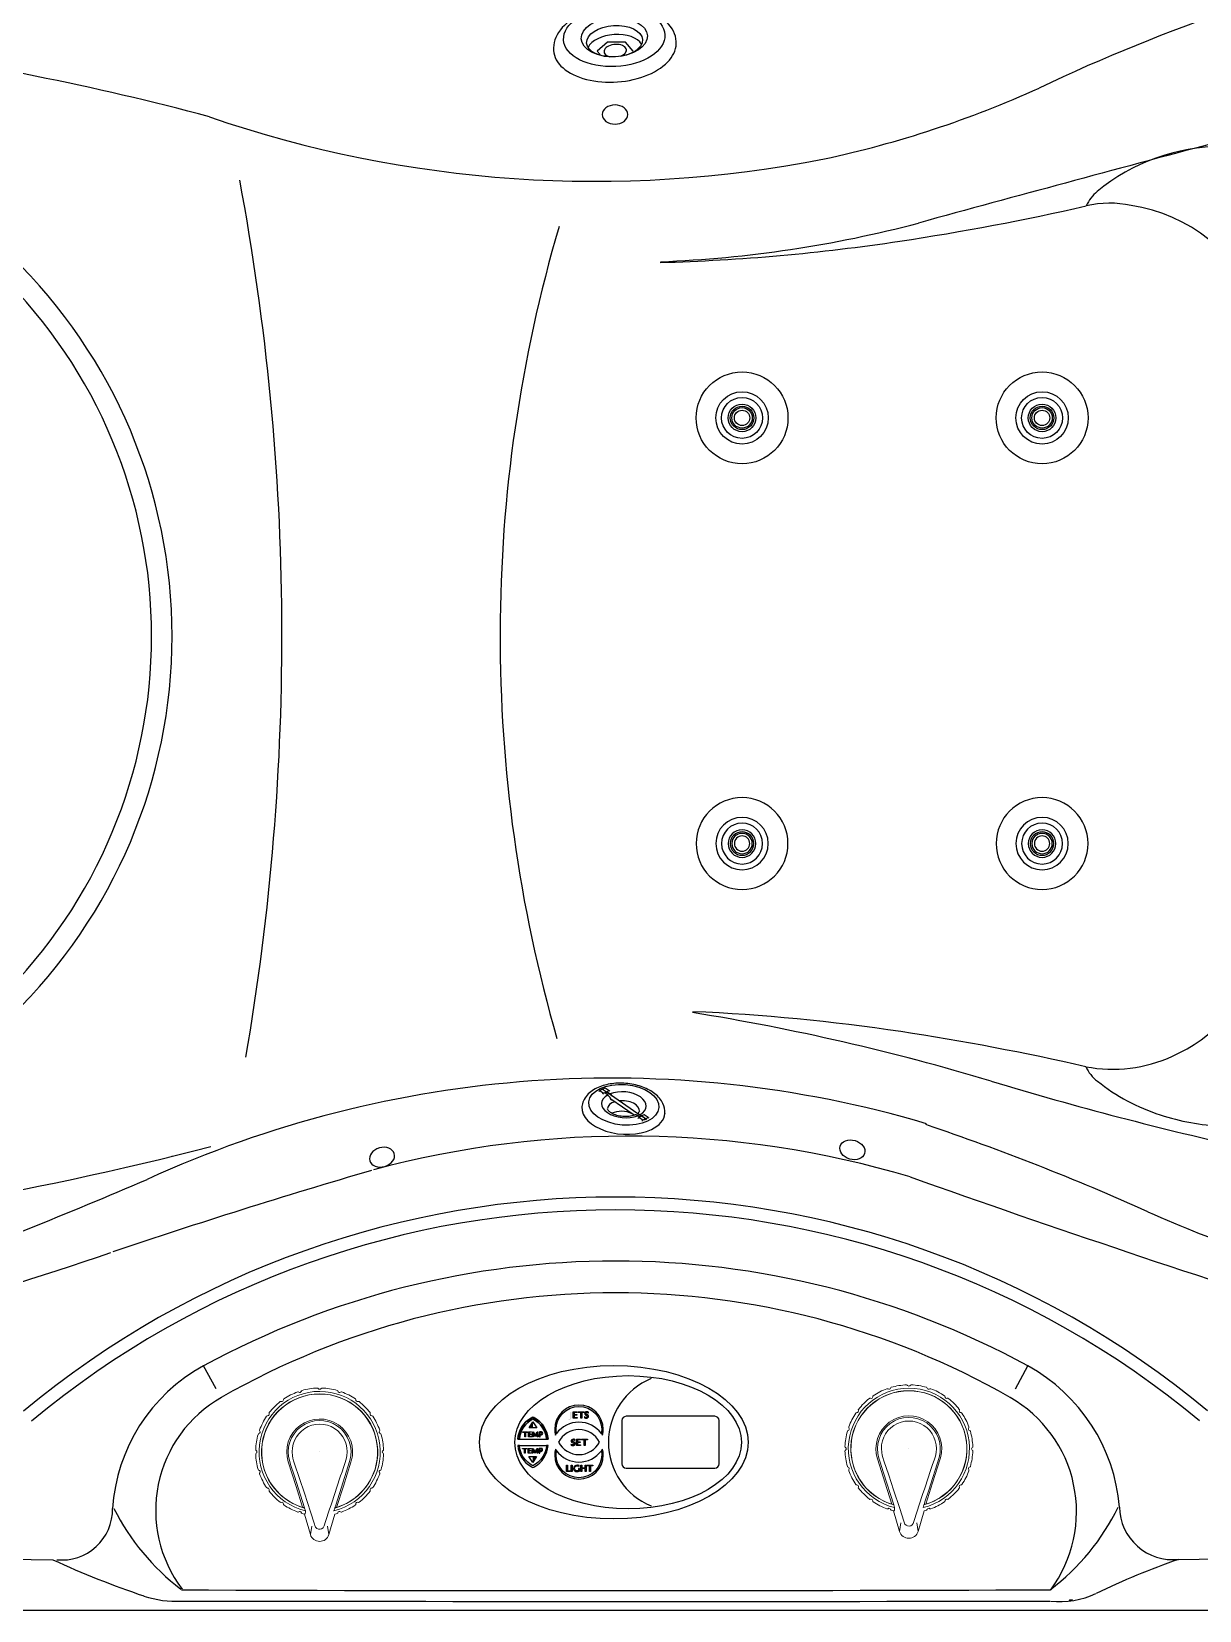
# Model space of a CAD drawing. Header units: inches. Extents: x 0 to 89, y -22 to 129.
# Drawn here: x 33.26 to 56.08, y 0 to 30.87 of the extents above; entities that cross this region are included whole.
import ezdxf

# ---------------------------------------------------------------- set-up
doc = ezdxf.new("R2010")
doc.units = ezdxf.units.IN
doc.header["$MEASUREMENT"] = 0
doc.layers.add('1', color=4, linetype='Continuous')
doc.layers.add('clean', color=1, linetype='Continuous')

# ---------------------------------------------------------------- blocks, each defined once
blk = doc.blocks.new('DIRECTIONAL')
at = {"layer": '1'}
blk.add_circle((0, 0), 0.898, dxfattribs=at)
at = {"layer": '1', "color": 3}
for radius in [0.512, 0.27, 0.23, 0.2, 0.15]:
    blk.add_circle((0, 0), radius, dxfattribs=at)
at = {"layer": '1', "linetype": 'Continuous'}
blk.add_circle((0, 0), 0.4, dxfattribs=at)
blk = doc.blocks.new('OZONEJ')
at = {"layer": '1'}
for p, q in [((-0.675, 0.01), (-0.767, -0.202)), ((-0.767, -0.202), (-0.616, -0.52)), ((-0.616, -0.52), (-0.368, -0.621)), ((-0.368, -0.621), (-0.335, -0.543))]:
    blk.add_line(p, q, dxfattribs=at)
for centre, major_axis, ratio, start_param, end_param in [((-0.609, -0.354), (-0.605, 1.039), 0.651788, 0, 3.141593), ((-0.606, -0.353), (-0.605, 1.039), 0.58329, 3.136808, 6.28797), ((-0.537, -0.314), (-0.27, 0.476), 0.560068, 0.291876, 2.849977), ((-0.527, -0.308), (-0.113, 0.188), 0.573291, 5.132983, 10.411682)]:
    blk.add_ellipse(centre, major_axis=major_axis, ratio=ratio, start_param=start_param, end_param=end_param, dxfattribs=at)
at = {"layer": '1', "color": 3}
for centre, major_axis, ratio in [((-0.758, -0.441), (-0.479, 0.869), 0.578275), ((-0.759, -0.44), (-0.31, 0.568), 0.590568)]:
    blk.add_ellipse(centre, major_axis=major_axis, ratio=ratio, dxfattribs=at)
at = {"layer": '1'}
blk.add_ellipse((-0.69, -0.401), major_axis=(-0.27, 0.476), ratio=0.560068, dxfattribs=at)
blk = doc.blocks.new('AIRVALVE CAP HS')
at = {"layer": '1', "linetype": 'Continuous', "lineweight": 0}
for p, q in [((-0.179, 1.615), (-0.296, 1.215)), ((0.298, 1.214), (0.181, 1.615)), ((-0.295, 1.097), (-0.296, 1.096)), ((-0.278, 1.151), (-0.295, 1.097)), ((0.296, 1.097), (0.279, 1.151)), ((0.297, 1.096), (0.296, 1.097)), ((0, 0), (0, 0)), ((0, 0), (0.004, 0)), ((0.585, 0.186), (0.585, 0.186))]:
    blk.add_line(p, q, dxfattribs=at)
at = {"layer": '1', "color": 3, "linetype": 'Continuous', "lineweight": 0}
for p, q in [((-0.154, 1.451), (-0.179, 1.615)), ((0.156, 1.451), (0.181, 1.615)), ((-0.519, 0.142), (-0.532, 0.075))]:
    blk.add_line(p, q, dxfattribs=at)
at = {"layer": '1', "color": 3, "linetype": 'Continuous', "lineweight": 0, "const_width": 0.000295, "flags": 128}
for points in [[(-0.153, 1.451), (-0.154, 1.451), (-0.154, 1.451)], [(-0.619, 0.177), (-0.617, 0.177), (-0.613, 0.176), (-0.604, 0.173), (-0.597, 0.171), (-0.592, 0.169), (-0.59, 0.169)]]:
    blk.add_lwpolyline(points, dxfattribs=at)
at = {"layer": '1', "color": 3, "linetype": 'Continuous', "lineweight": 0, "flags": 128}
for points in [[(0.532, 0.076), (0.523, 0.124), (0.51, 0.172), (0.489, 0.234), (0.394, 0.519), (0.299, 0.804), (0.18, 1.168), (0.101, 1.415), (0.095, 1.438), (0.079, 1.473), (0.053, 1.496), (0.025, 1.508), (-0.007, 1.511), (-0.039, 1.504), (-0.066, 1.486), (-0.085, 1.46), (-0.091, 1.443)], [(-0.296, 1.096), (-0.314, 1.039), (-0.387, 0.81), (-0.59, 0.169)], [(0.585, 0.186), (0.567, 0.243), (0.494, 0.472), (0.297, 1.096)]]:
    blk.add_lwpolyline(points, dxfattribs=at)
at = {"layer": '1', "linetype": 'Continuous', "lineweight": 0, "flags": 128}
for points in [[(-0.619, 0.177), (-0.612, 0.199), (-0.463, 0.666), (-0.331, 1.084)], [(0.279, 1.151), (0.279, 1.186), (0.282, 1.198), (0.285, 1.208), (0.291, 1.213), (0.298, 1.214)], [(0.332, 1.083), (0.462, 0.674), (0.613, 0.195)]]:
    blk.add_lwpolyline(points, dxfattribs=at)
at = {"layer": '1', "linetype": 'Continuous', "lineweight": 0, "const_width": 0.000295, "flags": 128}
for points in [[(-0.296, 1.215), (-0.285, 1.211), (-0.282, 1.203), (-0.279, 1.192), (-0.277, 1.174), (-0.278, 1.151)], [(0.613, 0.195), (0.609, 0.194), (0.599, 0.191), (0.592, 0.188), (0.587, 0.187), (0.585, 0.186)]]:
    blk.add_lwpolyline(points, dxfattribs=at)
at = {"layer": '1', "linetype": 'Continuous', "lineweight": 0}
for centre, radius, start, end in [((0.001, 1.563), 0.187, 16.2235, 163.7031), ((0, 0), 1.184, 103.575, 76.3797), ((0, 0), 1.136, 105.0532, 74.9013), ((0, 0), 1.133, 106.9961, 72.958), ((0, 0), 1.25, 128.029, 141.971), ((-0.758, 0.969), 0.02, 67.8127, 128.0289), ((-0.738, 1.016), 0.0312, 247.8127, 4.1879), ((-0.687, 1.02), 0.02, 123.9716, 184.1879), ((0, 0), 1.25, 110.029, 123.971), ((-0.421, 1.156), 0.02, 49.8127, 110.0289), ((-0.388, 1.195), 0.0312, 229.8127, 346.1879), ((-0.338, 1.183), 0.02, 105.9716, 166.1879), ((0, 0), 1.25, 103.7031, 105.971), ((-0.378, 1.272), 0.194, 284.0271, 295.0553), ((0.411, 1.36), 0.288, 246.6962, 254.1355), ((0, 0), 1.25, 74.029, 76.2235), ((0.339, 1.183), 0.02, 13.8121, 74.0284), ((0.388, 1.195), 0.0312, 193.8121, 310.1873), ((0.421, 1.156), 0.02, 69.9711, 130.1873), ((0, 0), 1.25, 56.029, 69.971), ((0.687, 1.02), 0.02, 355.8121, 56.0284), ((0.739, 1.016), 0.0312, 175.8121, 292.1873), ((0.758, 0.969), 0.02, 51.9711, 112.1873), ((0, 0), 1.25, 38.029, 51.971), ((0, 0), 1.25, 146.029, 159.971), ((-1.02, 0.687), 0.02, 85.8127, 146.0289), ((-1.016, 0.739), 0.0312, 265.8127, 22.1879), ((-0.969, 0.758), 0.02, 141.9716, 202.1879), ((0.969, 0.758), 0.02, 337.8121, 38.0284), ((1.016, 0.739), 0.0312, 157.8121, 274.1873), ((1.02, 0.687), 0.02, 33.9711, 94.1873), ((0, 0), 1.25, 20.029, 33.971), ((0, 0), 1.25, 164.029, 177.971), ((-1.182, 0.339), 0.02, 103.8127, 164.0289), ((-1.195, 0.388), 0.0312, 283.8127, 40.1879), ((-1.155, 0.421), 0.02, 159.9716, 220.1879), ((1.195, 0.388), 0.0312, 139.8121, 256.1873), ((1.156, 0.421), 0.02, 319.8121, 20.0284), ((1.183, 0.339), 0.02, 15.9711, 76.1873), ((0, 0), 1.25, 2.029, 15.971), ((-1.229, 0.044), 0.02, 177.9716, 238.1879), ((-1.256, 0), 0.0312, 301.8127, 58.1879), ((0, 0), 0.644, 163.9951, 17.6697), ((1.256, 0), 0.0312, 121.8121, 238.1873), ((1.229, 0.044), 0.02, 301.8121, 2.0284), ((-1.229, -0.043), 0.02, 121.8127, 182.0289), ((0, 0), 1.25, 182.029, 195.971), ((0, 0), 1.25, 344.029, 357.971), ((1.229, -0.043), 0.02, 357.9711, 58.1873), ((-1.182, -0.338), 0.02, 195.9716, 256.1879), ((-1.195, -0.388), 0.0312, 319.8127, 76.1879), ((-1.155, -0.421), 0.02, 139.8127, 200.0289), ((0, 0), 1.25, 200.029, 213.971), ((0, 0), 1.25, 326.029, 339.971), ((1.195, -0.388), 0.0312, 103.8121, 220.1873), ((1.156, -0.421), 0.02, 339.9711, 40.1873), ((1.183, -0.338), 0.02, 283.8121, 344.0284), ((-1.02, -0.687), 0.02, 213.9716, 274.1879), ((-1.016, -0.738), 0.0312, 337.8127, 94.1879), ((-0.969, -0.758), 0.02, 157.8127, 218.0289), ((0, 0), 1.25, 218.029, 231.971), ((0, 0), 1.25, 308.029, 321.971), ((1.016, -0.738), 0.0312, 85.8121, 202.1873), ((0.969, -0.758), 0.02, 321.9711, 22.1873), ((1.02, -0.687), 0.02, 265.8121, 326.0284), ((-0.758, -0.969), 0.02, 231.9716, 292.1879), ((-0.738, -1.016), 0.0312, 355.8127, 112.1879), ((-0.687, -1.02), 0.02, 175.8127, 236.0289), ((0, 0), 1.25, 236.029, 249.971), ((-0.421, -1.155), 0.02, 249.9716, 310.1879), ((-0.388, -1.195), 0.0312, 13.8127, 130.1879), ((-0.338, -1.182), 0.02, 193.8127, 254.0289), ((0, 0), 1.25, 254.029, 267.9711), ((0, -1.256), 0.0312, 31.8121, 148.1873), ((0, 0), 1.25, 272.0284, 285.971), ((0.339, -1.182), 0.02, 285.9711, 346.1873), ((0.388, -1.195), 0.0312, 49.8121, 166.1873), ((0.421, -1.155), 0.02, 229.8121, 290.0284), ((0, 0), 1.25, 290.029, 303.971), ((0.687, -1.02), 0.02, 303.9711, 4.1873), ((0.739, -1.016), 0.0312, 67.8121, 184.1873), ((0.758, -0.969), 0.02, 247.8121, 308.0284), ((-0.043, -1.229), 0.02, 267.9711, 328.1873), ((0.044, -1.229), 0.02, 211.8121, 272.0284)]:
    blk.add_arc(centre, radius, start, end, dxfattribs=at)
at = {"layer": '1', "color": 3, "linetype": 'Continuous', "lineweight": 0}
for centre, radius, start, end in [((-80.261, 27.095), 84.174, 341.32478, 342.25745), ((0, 0), 0.614, 164.0327, 17.6728), ((0, -0.005), 0.538, 171.4024, 8.6451)]:
    blk.add_arc(centre, radius, start, end, dxfattribs=at)
blk = doc.blocks.new('AUXTEMPO')
at = {"layer": '1'}
for points in [[(-1.948, 0.454), (-2.014, 0.353), (-1.948, 0.353)], [(-1.939, -0.454), (-1.873, -0.353), (-1.939, -0.353)]]:
    blk.add_hatch(color=3, dxfattribs=at).paths.add_polyline_path(points)
h = blk.add_hatch(color=3, dxfattribs=at)
edge = h.paths.add_edge_path()
edge.add_spline(control_points=[(-1.02, 0.729), (-1.02, 0.729), (-1.02, 0.604), (-1.02, 0.604), (-1.02, 0.578), (-1.022, 0.57), (-1.031, 0.558), (-1.041, 0.546), (-1.056, 0.538), (-1.07, 0.538), (-1.078, 0.538), (-1.085, 0.541), (-1.089, 0.544), (-1.089, 0.545), (-1.09, 0.545), (-1.09, 0.548), (-1.09, 0.552), (-1.089, 0.552), (-1.088, 0.554), (-1.088, 0.554), (-1.081, 0.561), (-1.081, 0.561), (-1.08, 0.561), (-1.08, 0.562), (-1.079, 0.562), (-1.079, 0.562), (-1.077, 0.562), (-1.077, 0.562), (-1.076, 0.562), (-1.076, 0.562), (-1.073, 0.56), (-1.07, 0.559), (-1.066, 0.557), (-1.061, 0.557), (-1.053, 0.557), (-1.047, 0.561), (-1.045, 0.57), (-1.044, 0.575), (-1.043, 0.582), (-1.043, 0.6), (-1.043, 0.6), (-1.043, 0.729), (-1.043, 0.729), (-1.043, 0.729), (-1.02, 0.729), (-1.02, 0.729)], knot_values=[0, 0, 0, 0, 1, 1, 1, 2, 2, 2, 3, 3, 3, 4, 4, 4, 5, 5, 5, 6, 6, 6, 7, 7, 7, 8, 8, 8, 9, 9, 9, 10, 10, 10, 11, 11, 11, 12, 12, 12, 13, 13, 13, 14, 14, 14, 15, 15, 15, 15], degree=3, periodic=0)
h.paths.add_polyline_path([(-0.878, 0.729), (-0.878, 0.714), (-0.953, 0.714), (-0.953, 0.667), (-0.886, 0.667), (-0.886, 0.652), (-0.953, 0.652), (-0.953, 0.598), (-0.876, 0.598), (-0.876, 0.582), (-0.977, 0.582), (-0.977, 0.729)])
h.paths.add_polyline_path([(-0.711, 0.729), (-0.711, 0.713), (-0.771, 0.713), (-0.771, 0.582), (-0.795, 0.582), (-0.795, 0.713), (-0.855, 0.713), (-0.855, 0.729)])
edge = h.paths.add_edge_path()
edge.add_spline(control_points=[(-0.611, 0.711), (-0.611, 0.71), (-0.611, 0.71), (-0.611, 0.71), (-0.611, 0.709), (-0.611, 0.709), (-0.612, 0.708), (-0.612, 0.708), (-0.615, 0.707), (-0.615, 0.707), (-0.616, 0.707), (-0.616, 0.706), (-0.617, 0.706), (-0.617, 0.706), (-0.618, 0.707), (-0.62, 0.708), (-0.627, 0.713), (-0.64, 0.717), (-0.651, 0.717), (-0.668, 0.717), (-0.679, 0.708), (-0.679, 0.695), (-0.679, 0.688), (-0.676, 0.683), (-0.672, 0.68), (-0.667, 0.676), (-0.663, 0.674), (-0.646, 0.667), (-0.628, 0.659), (-0.621, 0.655), (-0.615, 0.649), (-0.608, 0.642), (-0.604, 0.633), (-0.604, 0.623), (-0.604, 0.597), (-0.628, 0.579), (-0.662, 0.579), (-0.673, 0.579), (-0.693, 0.582), (-0.7, 0.585), (-0.703, 0.586), (-0.704, 0.586), (-0.704, 0.588), (-0.704, 0.588), (-0.706, 0.602), (-0.706, 0.602), (-0.706, 0.603), (-0.706, 0.603), (-0.706, 0.604), (-0.706, 0.604), (-0.706, 0.605), (-0.705, 0.605), (-0.705, 0.605), (-0.702, 0.607), (-0.702, 0.607), (-0.701, 0.607), (-0.701, 0.607), (-0.7, 0.607), (-0.7, 0.607), (-0.7, 0.607), (-0.698, 0.606), (-0.688, 0.6), (-0.671, 0.595), (-0.658, 0.595), (-0.64, 0.595), (-0.627, 0.604), (-0.627, 0.618), (-0.627, 0.624), (-0.629, 0.629), (-0.633, 0.633), (-0.637, 0.637), (-0.643, 0.64), (-0.657, 0.646), (-0.677, 0.655), (-0.684, 0.658), (-0.69, 0.664), (-0.697, 0.671), (-0.701, 0.68), (-0.701, 0.69), (-0.701, 0.715), (-0.679, 0.731), (-0.646, 0.731), (-0.636, 0.731), (-0.62, 0.729), (-0.615, 0.727), (-0.614, 0.727), (-0.613, 0.725), (-0.613, 0.724), (-0.613, 0.724), (-0.611, 0.711), (-0.611, 0.711)], knot_values=[0, 0, 0, 0, 1, 1, 1, 2, 2, 2, 3, 3, 3, 4, 4, 4, 5, 5, 5, 6, 6, 6, 7, 7, 7, 8, 8, 8, 9, 9, 9, 10, 10, 10, 11, 11, 11, 12, 12, 12, 13, 13, 13, 14, 14, 14, 15, 15, 15, 16, 16, 16, 17, 17, 17, 18, 18, 18, 19, 19, 19, 20, 20, 20, 21, 21, 21, 22, 22, 22, 23, 23, 23, 24, 24, 24, 25, 25, 25, 26, 26, 26, 27, 27, 27, 28, 28, 28, 29, 29, 29, 30, 30, 30, 30], degree=3, periodic=0)
edge = h.paths.add_edge_path()
edge.add_spline(control_points=[(-0.934, 0.053), (-0.934, 0.052), (-0.934, 0.052), (-0.934, 0.052), (-0.934, 0.051), (-0.934, 0.051), (-0.935, 0.05), (-0.935, 0.05), (-0.939, 0.049), (-0.939, 0.049), (-0.939, 0.049), (-0.94, 0.048), (-0.94, 0.048), (-0.94, 0.048), (-0.941, 0.049), (-0.943, 0.05), (-0.95, 0.055), (-0.964, 0.059), (-0.974, 0.059), (-0.991, 0.059), (-1.002, 0.05), (-1.002, 0.037), (-1.002, 0.03), (-1, 0.025), (-0.995, 0.022), (-0.99, 0.018), (-0.987, 0.016), (-0.969, 0.009), (-0.951, 0.001), (-0.945, -0.003), (-0.938, -0.009), (-0.931, -0.016), (-0.928, -0.025), (-0.928, -0.035), (-0.928, -0.061), (-0.951, -0.079), (-0.985, -0.079), (-0.996, -0.079), (-1.017, -0.076), (-1.024, -0.073), (-1.026, -0.072), (-1.027, -0.072), (-1.027, -0.07), (-1.027, -0.07), (-1.029, -0.056), (-1.029, -0.056), (-1.03, -0.055), (-1.03, -0.055), (-1.03, -0.054), (-1.03, -0.054), (-1.029, -0.053), (-1.028, -0.053), (-1.028, -0.053), (-1.025, -0.051), (-1.025, -0.051), (-1.025, -0.051), (-1.024, -0.051), (-1.024, -0.051), (-1.023, -0.051), (-1.023, -0.051), (-1.021, -0.052), (-1.012, -0.058), (-0.994, -0.063), (-0.981, -0.063), (-0.963, -0.063), (-0.95, -0.054), (-0.95, -0.04), (-0.95, -0.034), (-0.952, -0.029), (-0.956, -0.025), (-0.961, -0.021), (-0.966, -0.018), (-0.981, -0.012), (-1, -0.003), (-1.007, 0), (-1.014, 0.006), (-1.021, 0.013), (-1.024, 0.022), (-1.024, 0.032), (-1.024, 0.057), (-1.002, 0.073), (-0.969, 0.073), (-0.959, 0.073), (-0.943, 0.071), (-0.938, 0.069), (-0.937, 0.069), (-0.936, 0.067), (-0.936, 0.066), (-0.936, 0.066), (-0.934, 0.053), (-0.934, 0.053)], knot_values=[0, 0, 0, 0, 1, 1, 1, 2, 2, 2, 3, 3, 3, 4, 4, 4, 5, 5, 5, 6, 6, 6, 7, 7, 7, 8, 8, 8, 9, 9, 9, 10, 10, 10, 11, 11, 11, 12, 12, 12, 13, 13, 13, 14, 14, 14, 15, 15, 15, 16, 16, 16, 17, 17, 17, 18, 18, 18, 19, 19, 19, 20, 20, 20, 21, 21, 21, 22, 22, 22, 23, 23, 23, 24, 24, 24, 25, 25, 25, 26, 26, 26, 27, 27, 27, 28, 28, 28, 29, 29, 29, 30, 30, 30, 30], degree=3, periodic=0)
h.paths.add_polyline_path([(-0.798, 0.071), (-0.798, 0.056), (-0.873, 0.056), (-0.873, 0.009), (-0.806, 0.009), (-0.806, -0.006), (-0.873, -0.006), (-0.873, -0.06), (-0.796, -0.06), (-0.796, -0.076), (-0.897, -0.076), (-0.897, 0.071)])
h.paths.add_polyline_path([(-0.631, 0.071), (-0.631, 0.055), (-0.691, 0.055), (-0.691, -0.076), (-0.715, -0.076), (-0.715, 0.055), (-0.775, 0.055), (-0.775, 0.071)])
h.paths.add_polyline_path([(-1.11, -0.552), (-1.11, -0.683), (-1.039, -0.683), (-1.039, -0.699), (-1.134, -0.699), (-1.134, -0.552)])
h.paths.add_polyline_path([(-0.997, -0.552), (-0.997, -0.699), (-1.021, -0.699), (-1.021, -0.552)])
edge = h.paths.add_edge_path()
edge.add_spline(control_points=[(-0.826, -0.626), (-0.826, -0.626), (-0.826, -0.695), (-0.826, -0.695), (-0.846, -0.699), (-0.867, -0.702), (-0.883, -0.702), (-0.905, -0.702), (-0.922, -0.697), (-0.935, -0.689), (-0.954, -0.677), (-0.966, -0.654), (-0.966, -0.629), (-0.966, -0.582), (-0.929, -0.549), (-0.875, -0.549), (-0.862, -0.549), (-0.84, -0.552), (-0.835, -0.555), (-0.833, -0.555), (-0.832, -0.556), (-0.832, -0.558), (-0.832, -0.558), (-0.831, -0.571), (-0.831, -0.571), (-0.831, -0.571), (-0.831, -0.571), (-0.831, -0.571), (-0.831, -0.572), (-0.832, -0.573), (-0.832, -0.573), (-0.832, -0.573), (-0.835, -0.575), (-0.835, -0.575), (-0.836, -0.575), (-0.836, -0.575), (-0.836, -0.575), (-0.837, -0.575), (-0.837, -0.575), (-0.84, -0.573), (-0.851, -0.568), (-0.866, -0.564), (-0.879, -0.564), (-0.916, -0.564), (-0.94, -0.588), (-0.94, -0.626), (-0.94, -0.664), (-0.916, -0.687), (-0.878, -0.687), (-0.869, -0.687), (-0.861, -0.686), (-0.85, -0.684), (-0.85, -0.684), (-0.85, -0.626), (-0.85, -0.626), (-0.85, -0.626), (-0.826, -0.626), (-0.826, -0.626)], knot_values=[0, 0, 0, 0, 1, 1, 1, 2, 2, 2, 3, 3, 3, 4, 4, 4, 5, 5, 5, 6, 6, 6, 7, 7, 7, 8, 8, 8, 9, 9, 9, 10, 10, 10, 11, 11, 11, 12, 12, 12, 13, 13, 13, 14, 14, 14, 15, 15, 15, 16, 16, 16, 17, 17, 17, 18, 18, 18, 19, 19, 19, 19], degree=3, periodic=0)
h.paths.add_polyline_path([(-0.685, -0.614), (-0.685, -0.552), (-0.661, -0.552), (-0.661, -0.699), (-0.685, -0.699), (-0.685, -0.629), (-0.767, -0.629), (-0.767, -0.699), (-0.791, -0.699), (-0.791, -0.552), (-0.767, -0.552), (-0.767, -0.614)])
h.paths.add_polyline_path([(-0.502, -0.552), (-0.502, -0.568), (-0.563, -0.568), (-0.563, -0.699), (-0.586, -0.699), (-0.586, -0.568), (-0.646, -0.568), (-0.646, -0.552)])
h = blk.add_hatch(color=3, dxfattribs=at)
edge = h.paths.add_edge_path(flags=16)
edge.add_spline(control_points=[(-1.768, 0.191), (-1.764, 0.19), (-1.761, 0.19), (-1.757, 0.19), (-1.734, 0.19), (-1.725, 0.198), (-1.725, 0.216), (-1.725, 0.226), (-1.729, 0.234), (-1.736, 0.237), (-1.74, 0.239), (-1.746, 0.24), (-1.755, 0.24), (-1.757, 0.24), (-1.762, 0.24), (-1.768, 0.239), (-1.768, 0.239), (-1.768, 0.191), (-1.768, 0.191)], knot_values=[0, 0, 0, 0, 1, 1, 1, 2, 2, 2, 3, 3, 3, 4, 4, 4, 5, 5, 5, 6, 6, 6, 6], degree=3, periodic=0)
edge = h.paths.add_edge_path()
edge.add_spline(control_points=[(-1.787, 0.251), (-1.765, 0.251), (-1.753, 0.251), (-1.752, 0.251), (-1.735, 0.251), (-1.726, 0.249), (-1.719, 0.245), (-1.71, 0.239), (-1.705, 0.229), (-1.705, 0.216), (-1.705, 0.203), (-1.711, 0.192), (-1.722, 0.185), (-1.731, 0.181), (-1.74, 0.179), (-1.756, 0.179), (-1.761, 0.179), (-1.764, 0.179), (-1.768, 0.179), (-1.768, 0.179), (-1.768, 0.134), (-1.768, 0.134), (-1.768, 0.134), (-1.787, 0.134), (-1.787, 0.134), (-1.787, 0.134), (-1.787, 0.251), (-1.787, 0.251)], knot_values=[0, 0, 0, 0, 1, 1, 1, 2, 2, 2, 3, 3, 3, 4, 4, 4, 5, 5, 5, 6, 6, 6, 7, 7, 7, 8, 8, 8, 9, 9, 9, 9], degree=3, periodic=0)
h.paths.add_polyline_path([(-1.929, 0.251), (-1.886, 0.161), (-1.84, 0.251), (-1.822, 0.251), (-1.819, 0.134), (-1.837, 0.134), (-1.839, 0.226), (-1.885, 0.136), (-1.893, 0.135), (-1.937, 0.227), (-1.938, 0.134), (-1.954, 0.134), (-1.947, 0.251)])
h.paths.add_polyline_path([(-1.973, 0.251), (-1.973, 0.239), (-2.032, 0.239), (-2.032, 0.202), (-1.979, 0.202), (-1.979, 0.19), (-2.032, 0.19), (-2.032, 0.147), (-1.971, 0.147), (-1.971, 0.134), (-2.051, 0.134), (-2.051, 0.251)])
h.paths.add_polyline_path([(-2.072, 0.251), (-2.072, 0.238), (-2.12, 0.238), (-2.12, 0.134), (-2.139, 0.134), (-2.139, 0.238), (-2.186, 0.238), (-2.186, 0.251)])
h = blk.add_hatch(color=3, dxfattribs=at)
edge = h.paths.add_edge_path(flags=16)
edge.add_spline(control_points=[(-1.773, -0.207), (-1.769, -0.207), (-1.766, -0.208), (-1.761, -0.208), (-1.739, -0.208), (-1.729, -0.2), (-1.729, -0.182), (-1.729, -0.172), (-1.733, -0.164), (-1.741, -0.161), (-1.745, -0.159), (-1.75, -0.158), (-1.759, -0.158), (-1.762, -0.158), (-1.767, -0.158), (-1.773, -0.158), (-1.773, -0.158), (-1.773, -0.207), (-1.773, -0.207)], knot_values=[0, 0, 0, 0, 1, 1, 1, 2, 2, 2, 3, 3, 3, 4, 4, 4, 5, 5, 5, 6, 6, 6, 6], degree=3, periodic=0)
edge = h.paths.add_edge_path()
edge.add_spline(control_points=[(-1.792, -0.147), (-1.769, -0.147), (-1.758, -0.146), (-1.756, -0.146), (-1.74, -0.146), (-1.731, -0.148), (-1.723, -0.153), (-1.714, -0.159), (-1.709, -0.169), (-1.709, -0.181), (-1.709, -0.195), (-1.716, -0.206), (-1.727, -0.212), (-1.735, -0.217), (-1.745, -0.219), (-1.761, -0.219), (-1.765, -0.219), (-1.768, -0.219), (-1.773, -0.219), (-1.773, -0.219), (-1.773, -0.263), (-1.773, -0.263), (-1.773, -0.263), (-1.792, -0.263), (-1.792, -0.263), (-1.792, -0.263), (-1.792, -0.147), (-1.792, -0.147)], knot_values=[0, 0, 0, 0, 1, 1, 1, 2, 2, 2, 3, 3, 3, 4, 4, 4, 5, 5, 5, 6, 6, 6, 7, 7, 7, 8, 8, 8, 9, 9, 9, 9], degree=3, periodic=0)
h.paths.add_polyline_path([(-1.933, -0.147), (-1.89, -0.237), (-1.844, -0.147), (-1.827, -0.147), (-1.823, -0.263), (-1.842, -0.263), (-1.844, -0.172), (-1.89, -0.261), (-1.897, -0.263), (-1.941, -0.171), (-1.943, -0.263), (-1.958, -0.263), (-1.951, -0.147)])
h.paths.add_polyline_path([(-1.977, -0.147), (-1.977, -0.159), (-2.037, -0.159), (-2.037, -0.196), (-1.984, -0.196), (-1.984, -0.208), (-2.037, -0.208), (-2.037, -0.251), (-1.976, -0.251), (-1.976, -0.263), (-2.056, -0.263), (-2.056, -0.147)])
h.paths.add_polyline_path([(-2.077, -0.147), (-2.077, -0.159), (-2.124, -0.159), (-2.124, -0.263), (-2.143, -0.263), (-2.143, -0.159), (-2.191, -0.159), (-2.191, -0.147)])
for p, q in [((0.192, 0.519), (0.192, -0.519)), ((2.422, 0.623), (0.296, 0.623)), ((2.526, -0.519), (2.526, 0.519)), ((0.296, -0.623), (2.422, -0.623))]:
    blk.add_line(p, q, dxfattribs=at)
at = {"layer": '1', "color": 3}
for p, q in [((-2.267, 0.073), (-1.615, 0.073)), ((-2.267, -0.075), (-1.615, -0.075))]:
    blk.add_line(p, q, dxfattribs=at)
for points in [[(-2.035, 0.344), (-1.941, 0.487), (-1.847, 0.344)], [(-1.948, 0.454), (-2.014, 0.353), (-1.948, 0.353)], [(-0.878, 0.729), (-0.878, 0.714), (-0.953, 0.714), (-0.953, 0.667), (-0.886, 0.667), (-0.886, 0.652), (-0.953, 0.652), (-0.953, 0.598), (-0.876, 0.598), (-0.876, 0.582), (-0.977, 0.582), (-0.977, 0.729)], [(-0.711, 0.729), (-0.711, 0.713), (-0.771, 0.713), (-0.771, 0.582), (-0.795, 0.582), (-0.795, 0.713), (-0.855, 0.713), (-0.855, 0.729)], [(-2.072, 0.251), (-2.072, 0.238), (-2.12, 0.238), (-2.12, 0.134), (-2.139, 0.134), (-2.139, 0.238), (-2.186, 0.238), (-2.186, 0.251)], [(-1.973, 0.251), (-1.973, 0.239), (-2.032, 0.239), (-2.032, 0.202), (-1.979, 0.202), (-1.979, 0.19), (-2.032, 0.19), (-2.032, 0.147), (-1.971, 0.147), (-1.971, 0.134), (-2.051, 0.134), (-2.051, 0.251)], [(-1.929, 0.251), (-1.886, 0.161), (-1.84, 0.251), (-1.822, 0.251), (-1.819, 0.134), (-1.837, 0.134), (-1.839, 0.226), (-1.885, 0.136), (-1.893, 0.135), (-1.937, 0.227), (-1.938, 0.134), (-1.954, 0.134), (-1.947, 0.251)], [(-0.798, 0.071), (-0.798, 0.056), (-0.873, 0.056), (-0.873, 0.009), (-0.806, 0.009), (-0.806, -0.006), (-0.873, -0.006), (-0.873, -0.06), (-0.796, -0.06), (-0.796, -0.076), (-0.897, -0.076), (-0.897, 0.071)], [(-0.631, 0.071), (-0.631, 0.055), (-0.691, 0.055), (-0.691, -0.076), (-0.715, -0.076), (-0.715, 0.055), (-0.775, 0.055), (-0.775, 0.071)], [(-2.077, -0.147), (-2.077, -0.159), (-2.124, -0.159), (-2.124, -0.263), (-2.143, -0.263), (-2.143, -0.159), (-2.191, -0.159), (-2.191, -0.147)], [(-1.977, -0.147), (-1.977, -0.159), (-2.037, -0.159), (-2.037, -0.196), (-1.984, -0.196), (-1.984, -0.208), (-2.037, -0.208), (-2.037, -0.251), (-1.976, -0.251), (-1.976, -0.263), (-2.056, -0.263), (-2.056, -0.147)], [(-2.04, -0.343), (-1.852, -0.343), (-1.946, -0.487)], [(-1.933, -0.147), (-1.89, -0.237), (-1.844, -0.147), (-1.827, -0.147), (-1.823, -0.263), (-1.842, -0.263), (-1.844, -0.172), (-1.89, -0.261), (-1.897, -0.263), (-1.941, -0.171), (-1.943, -0.263), (-1.958, -0.263), (-1.951, -0.147)], [(-1.939, -0.454), (-1.873, -0.353), (-1.939, -0.353)], [(-1.11, -0.552), (-1.11, -0.683), (-1.039, -0.683), (-1.039, -0.699), (-1.134, -0.699), (-1.134, -0.552)], [(-0.997, -0.552), (-0.997, -0.699), (-1.021, -0.699), (-1.021, -0.552)], [(-0.685, -0.614), (-0.685, -0.552), (-0.661, -0.552), (-0.661, -0.699), (-0.685, -0.699), (-0.685, -0.629), (-0.767, -0.629), (-0.767, -0.699), (-0.791, -0.699), (-0.791, -0.552), (-0.767, -0.552), (-0.767, -0.614)], [(-0.502, -0.552), (-0.502, -0.568), (-0.563, -0.568), (-0.563, -0.699), (-0.586, -0.699), (-0.586, -0.568), (-0.646, -0.568), (-0.646, -0.552)]]:
    blk.add_lwpolyline(points, close=True, dxfattribs=at)
at = {"layer": '1'}
for centre, radius, start, end in [((1.518, 0), 1.649, 112.1782, 247.8397), ((0.296, 0.519), 0.104, 90, 180), ((2.422, 0.519), 0.104, 0, 90), ((0.296, -0.519), 0.104, 180, 270), ((2.422, -0.519), 0.104, 270, 0)]:
    blk.add_arc(centre, radius, start, end, dxfattribs=at)
at = {"layer": '1', "color": 3}
for centre, radius, start, end in [((-0.837, -0.186), 0.669, 36.528, 143.472), ((-0.836, -0.244), 0.548, 26.9389, 153.0611), ((-0.836, 0.253), 0.548, 206.9389, 333.0611), ((-0.837, 0.194), 0.669, 216.528, 323.472)]:
    blk.add_arc(centre, radius, start, end, dxfattribs=at)
at = {"layer": '1'}
for centre, major_axis, ratio in [((0, 0), (-3.222, 0), 0.571434), ((0.342, 0), (-2.717, 0), 0.588498)]:
    blk.add_ellipse(centre, major_axis=major_axis, ratio=ratio, dxfattribs=at)
at = {"layer": '1', "color": 3}
for points, knots in [([(-0.272, 0.173), (-0.261, 0.218), (-0.255, 0.264), (-0.255, 0.312), (-0.255, 0.633), (-0.515, 0.894), (-0.837, 0.894), (-1.158, 0.894), (-1.419, 0.633), (-1.419, 0.312), (-1.419, 0.264), (-1.413, 0.217), (-1.402, 0.173)], [4, 4, 4, 4, 5, 5, 5, 6, 6, 6, 7, 7, 7, 8, 8, 8, 8]), ([(-1.384, 0.312), (-1.384, 0.614), (-1.139, 0.859), (-0.837, 0.859), (-0.535, 0.859), (-0.29, 0.614), (-0.29, 0.312), (-0.29, 0.278), (-0.293, 0.245), (-0.299, 0.213)], [0, 0, 0, 0, 1, 1, 1, 2, 2, 2, 3, 3, 3, 3]), ([(-1.941, 0.559), (-1.76, 0.467), (-1.632, 0.285), (-1.615, 0.073), (-1.615, 0.073), (-1.577, 0.073), (-1.577, 0.073), (-1.593, 0.29), (-1.718, 0.477), (-1.898, 0.58), (-1.912, 0.588), (-1.926, 0.595), (-1.941, 0.602), (-1.956, 0.595), (-1.97, 0.588), (-1.984, 0.58), (-2.164, 0.477), (-2.289, 0.29), (-2.305, 0.073), (-2.305, 0.073), (-2.267, 0.073), (-2.267, 0.073), (-2.25, 0.285), (-2.122, 0.467), (-1.941, 0.559)], [0, 0, 0, 0, 1, 1, 1, 2, 2, 2, 3, 3, 3, 4, 4, 4, 5, 5, 5, 6, 6, 6, 7, 7, 7, 8, 8, 8, 8]), ([(-0.611, 0.711), (-0.611, 0.71), (-0.611, 0.71), (-0.611, 0.71), (-0.611, 0.709), (-0.611, 0.709), (-0.612, 0.708), (-0.612, 0.708), (-0.615, 0.707), (-0.615, 0.707), (-0.616, 0.707), (-0.616, 0.706), (-0.617, 0.706), (-0.617, 0.706), (-0.618, 0.707), (-0.62, 0.708), (-0.627, 0.713), (-0.64, 0.717), (-0.651, 0.717), (-0.668, 0.717), (-0.679, 0.708), (-0.679, 0.695), (-0.679, 0.688), (-0.676, 0.683), (-0.672, 0.68), (-0.667, 0.676), (-0.663, 0.674), (-0.646, 0.667), (-0.628, 0.659), (-0.621, 0.655), (-0.615, 0.649), (-0.608, 0.642), (-0.604, 0.633), (-0.604, 0.623), (-0.604, 0.597), (-0.628, 0.579), (-0.662, 0.579), (-0.673, 0.579), (-0.693, 0.582), (-0.7, 0.585), (-0.703, 0.586), (-0.704, 0.586), (-0.704, 0.588), (-0.704, 0.588), (-0.706, 0.602), (-0.706, 0.602), (-0.706, 0.603), (-0.706, 0.603), (-0.706, 0.604), (-0.706, 0.604), (-0.706, 0.605), (-0.705, 0.605), (-0.705, 0.605), (-0.702, 0.607), (-0.702, 0.607), (-0.701, 0.607), (-0.701, 0.607), (-0.7, 0.607), (-0.7, 0.607), (-0.7, 0.607), (-0.698, 0.606), (-0.688, 0.6), (-0.671, 0.595), (-0.658, 0.595), (-0.64, 0.595), (-0.627, 0.604), (-0.627, 0.618), (-0.627, 0.624), (-0.629, 0.629), (-0.633, 0.633), (-0.637, 0.637), (-0.643, 0.64), (-0.657, 0.646), (-0.677, 0.655), (-0.684, 0.658), (-0.69, 0.664), (-0.697, 0.671), (-0.701, 0.68), (-0.701, 0.69), (-0.701, 0.715), (-0.679, 0.731), (-0.646, 0.731), (-0.636, 0.731), (-0.62, 0.729), (-0.615, 0.727), (-0.614, 0.727), (-0.613, 0.725), (-0.613, 0.724), (-0.613, 0.724), (-0.611, 0.711), (-0.611, 0.711)], [0, 0, 0, 0, 1, 1, 1, 2, 2, 2, 3, 3, 3, 4, 4, 4, 5, 5, 5, 6, 6, 6, 7, 7, 7, 8, 8, 8, 9, 9, 9, 10, 10, 10, 11, 11, 11, 12, 12, 12, 13, 13, 13, 14, 14, 14, 15, 15, 15, 16, 16, 16, 17, 17, 17, 18, 18, 18, 19, 19, 19, 20, 20, 20, 21, 21, 21, 22, 22, 22, 23, 23, 23, 24, 24, 24, 25, 25, 25, 26, 26, 26, 27, 27, 27, 28, 28, 28, 29, 29, 29, 30, 30, 30, 30]), ([(-1.787, 0.251), (-1.765, 0.251), (-1.753, 0.251), (-1.752, 0.251), (-1.735, 0.251), (-1.726, 0.249), (-1.719, 0.245), (-1.71, 0.239), (-1.705, 0.229), (-1.705, 0.216), (-1.705, 0.203), (-1.711, 0.192), (-1.722, 0.185), (-1.731, 0.181), (-1.74, 0.179), (-1.756, 0.179), (-1.761, 0.179), (-1.764, 0.179), (-1.768, 0.179), (-1.768, 0.179), (-1.768, 0.134), (-1.768, 0.134), (-1.768, 0.134), (-1.787, 0.134), (-1.787, 0.134), (-1.787, 0.134), (-1.787, 0.251), (-1.787, 0.251)], [0, 0, 0, 0, 1, 1, 1, 2, 2, 2, 3, 3, 3, 4, 4, 4, 5, 5, 5, 6, 6, 6, 7, 7, 7, 8, 8, 8, 9, 9, 9, 9]), ([(-1.768, 0.191), (-1.764, 0.19), (-1.761, 0.19), (-1.757, 0.19), (-1.734, 0.19), (-1.725, 0.198), (-1.725, 0.216), (-1.725, 0.226), (-1.729, 0.234), (-1.736, 0.237), (-1.74, 0.239), (-1.746, 0.24), (-1.755, 0.24), (-1.757, 0.24), (-1.762, 0.24), (-1.768, 0.239), (-1.768, 0.239), (-1.768, 0.191), (-1.768, 0.191)], [0, 0, 0, 0, 1, 1, 1, 2, 2, 2, 3, 3, 3, 4, 4, 4, 5, 5, 5, 6, 6, 6, 6]), ([(-0.934, 0.053), (-0.934, 0.052), (-0.934, 0.052), (-0.934, 0.052), (-0.934, 0.051), (-0.934, 0.051), (-0.935, 0.05), (-0.935, 0.05), (-0.939, 0.049), (-0.939, 0.049), (-0.939, 0.049), (-0.94, 0.048), (-0.94, 0.048), (-0.94, 0.048), (-0.941, 0.049), (-0.943, 0.05), (-0.95, 0.055), (-0.964, 0.059), (-0.974, 0.059), (-0.991, 0.059), (-1.002, 0.05), (-1.002, 0.037), (-1.002, 0.03), (-1, 0.025), (-0.995, 0.022), (-0.99, 0.018), (-0.987, 0.016), (-0.969, 0.009), (-0.951, 0.001), (-0.945, -0.003), (-0.938, -0.009), (-0.931, -0.016), (-0.928, -0.025), (-0.928, -0.035), (-0.928, -0.061), (-0.951, -0.079), (-0.985, -0.079), (-0.996, -0.079), (-1.017, -0.076), (-1.024, -0.073), (-1.026, -0.072), (-1.027, -0.072), (-1.027, -0.07), (-1.027, -0.07), (-1.029, -0.056), (-1.029, -0.056), (-1.03, -0.055), (-1.03, -0.055), (-1.03, -0.054), (-1.03, -0.054), (-1.029, -0.053), (-1.028, -0.053), (-1.028, -0.053), (-1.025, -0.051), (-1.025, -0.051), (-1.025, -0.051), (-1.024, -0.051), (-1.024, -0.051), (-1.023, -0.051), (-1.023, -0.051), (-1.021, -0.052), (-1.012, -0.058), (-0.994, -0.063), (-0.981, -0.063), (-0.963, -0.063), (-0.95, -0.054), (-0.95, -0.04), (-0.95, -0.034), (-0.952, -0.029), (-0.956, -0.025), (-0.961, -0.021), (-0.966, -0.018), (-0.981, -0.012), (-1, -0.003), (-1.007, 0), (-1.014, 0.006), (-1.021, 0.013), (-1.024, 0.022), (-1.024, 0.032), (-1.024, 0.057), (-1.002, 0.073), (-0.969, 0.073), (-0.959, 0.073), (-0.943, 0.071), (-0.938, 0.069), (-0.937, 0.069), (-0.936, 0.067), (-0.936, 0.066), (-0.936, 0.066), (-0.934, 0.053), (-0.934, 0.053)], [0, 0, 0, 0, 1, 1, 1, 2, 2, 2, 3, 3, 3, 4, 4, 4, 5, 5, 5, 6, 6, 6, 7, 7, 7, 8, 8, 8, 9, 9, 9, 10, 10, 10, 11, 11, 11, 12, 12, 12, 13, 13, 13, 14, 14, 14, 15, 15, 15, 16, 16, 16, 17, 17, 17, 18, 18, 18, 19, 19, 19, 20, 20, 20, 21, 21, 21, 22, 22, 22, 23, 23, 23, 24, 24, 24, 25, 25, 25, 26, 26, 26, 27, 27, 27, 28, 28, 28, 29, 29, 29, 30, 30, 30, 30]), ([(-1.792, -0.147), (-1.769, -0.147), (-1.758, -0.146), (-1.756, -0.146), (-1.74, -0.146), (-1.731, -0.148), (-1.723, -0.153), (-1.714, -0.159), (-1.709, -0.169), (-1.709, -0.181), (-1.709, -0.195), (-1.716, -0.206), (-1.727, -0.212), (-1.735, -0.217), (-1.745, -0.219), (-1.761, -0.219), (-1.765, -0.219), (-1.768, -0.219), (-1.773, -0.219), (-1.773, -0.219), (-1.773, -0.263), (-1.773, -0.263), (-1.773, -0.263), (-1.792, -0.263), (-1.792, -0.263), (-1.792, -0.263), (-1.792, -0.147), (-1.792, -0.147)], [0, 0, 0, 0, 1, 1, 1, 2, 2, 2, 3, 3, 3, 4, 4, 4, 5, 5, 5, 6, 6, 6, 7, 7, 7, 8, 8, 8, 9, 9, 9, 9]), ([(-1.773, -0.207), (-1.769, -0.207), (-1.766, -0.208), (-1.761, -0.208), (-1.739, -0.208), (-1.729, -0.2), (-1.729, -0.182), (-1.729, -0.172), (-1.733, -0.164), (-1.741, -0.161), (-1.745, -0.159), (-1.75, -0.158), (-1.759, -0.158), (-1.762, -0.158), (-1.767, -0.158), (-1.773, -0.158), (-1.773, -0.158), (-1.773, -0.207), (-1.773, -0.207)], [0, 0, 0, 0, 1, 1, 1, 2, 2, 2, 3, 3, 3, 4, 4, 4, 5, 5, 5, 6, 6, 6, 6]), ([(-1.401, -0.164), (-1.412, -0.209), (-1.418, -0.255), (-1.418, -0.303), (-1.418, -0.625), (-1.157, -0.885), (-0.836, -0.885), (-0.515, -0.885), (-0.254, -0.625), (-0.254, -0.303), (-0.254, -0.255), (-0.26, -0.209), (-0.271, -0.164)], [4, 4, 4, 4, 5, 5, 5, 6, 6, 6, 7, 7, 7, 8, 8, 8, 8]), ([(-0.289, -0.303), (-0.289, -0.605), (-0.534, -0.85), (-0.836, -0.85), (-1.138, -0.85), (-1.383, -0.605), (-1.383, -0.303), (-1.383, -0.269), (-1.38, -0.236), (-1.374, -0.204)], [0, 0, 0, 0, 1, 1, 1, 2, 2, 2, 3, 3, 3, 3]), ([(-0.826, -0.626), (-0.826, -0.626), (-0.826, -0.695), (-0.826, -0.695), (-0.846, -0.699), (-0.867, -0.702), (-0.883, -0.702), (-0.905, -0.702), (-0.922, -0.697), (-0.935, -0.689), (-0.954, -0.677), (-0.966, -0.654), (-0.966, -0.629), (-0.966, -0.582), (-0.929, -0.549), (-0.875, -0.549), (-0.862, -0.549), (-0.84, -0.552), (-0.835, -0.555), (-0.833, -0.555), (-0.832, -0.556), (-0.832, -0.558), (-0.832, -0.558), (-0.831, -0.571), (-0.831, -0.571), (-0.831, -0.571), (-0.831, -0.571), (-0.831, -0.571), (-0.831, -0.572), (-0.832, -0.573), (-0.832, -0.573), (-0.832, -0.573), (-0.835, -0.575), (-0.835, -0.575), (-0.836, -0.575), (-0.836, -0.575), (-0.836, -0.575), (-0.837, -0.575), (-0.837, -0.575), (-0.84, -0.573), (-0.851, -0.568), (-0.866, -0.564), (-0.879, -0.564), (-0.916, -0.564), (-0.94, -0.588), (-0.94, -0.626), (-0.94, -0.664), (-0.916, -0.687), (-0.878, -0.687), (-0.869, -0.687), (-0.861, -0.686), (-0.85, -0.684), (-0.85, -0.684), (-0.85, -0.626), (-0.85, -0.626), (-0.85, -0.626), (-0.826, -0.626), (-0.826, -0.626)], [0, 0, 0, 0, 1, 1, 1, 2, 2, 2, 3, 3, 3, 4, 4, 4, 5, 5, 5, 6, 6, 6, 7, 7, 7, 8, 8, 8, 9, 9, 9, 10, 10, 10, 11, 11, 11, 12, 12, 12, 13, 13, 13, 14, 14, 14, 15, 15, 15, 16, 16, 16, 17, 17, 17, 18, 18, 18, 19, 19, 19, 19])]:
    blk.add_open_spline(points, degree=3, knots=knots, dxfattribs=at)
for points in [[(-1.984, 0.58), (-2.164, 0.477), (-2.289, 0.29), (-2.305, 0.073)], [(-2.267, 0.073), (-2.25, 0.285), (-2.122, 0.467), (-1.941, 0.559)], [(-1.941, 0.602), (-1.956, 0.595), (-1.97, 0.588), (-1.984, 0.58)], [(-1.898, 0.58), (-1.912, 0.588), (-1.926, 0.595), (-1.941, 0.602)], [(-1.941, 0.559), (-1.76, 0.467), (-1.632, 0.285), (-1.615, 0.073)], [(-1.577, 0.073), (-1.593, 0.29), (-1.718, 0.477), (-1.898, 0.58)], [(-2.305, 0.073), (-2.305, 0.073), (-2.267, 0.073), (-2.267, 0.073)], [(-1.615, 0.073), (-1.615, 0.073), (-1.577, 0.073), (-1.577, 0.073)], [(-1.402, 0.173), (-1.393, 0.186), (-1.384, 0.2), (-1.375, 0.213)], [(-1.375, 0.213), (-1.381, 0.245), (-1.384, 0.278), (-1.384, 0.312)], [(-0.299, 0.213), (-0.29, 0.2), (-0.281, 0.186), (-0.272, 0.173)], [(-2.267, -0.075), (-2.267, -0.075), (-2.305, -0.075), (-2.305, -0.075)], [(-2.305, -0.075), (-2.289, -0.292), (-2.164, -0.479), (-1.984, -0.582)], [(-1.941, -0.562), (-2.122, -0.469), (-2.25, -0.288), (-2.267, -0.075)], [(-1.615, -0.075), (-1.632, -0.288), (-1.76, -0.469), (-1.941, -0.562)], [(-1.898, -0.582), (-1.718, -0.479), (-1.593, -0.292), (-1.577, -0.075)], [(-1.577, -0.075), (-1.577, -0.075), (-1.615, -0.075), (-1.615, -0.075)], [(-1.374, -0.204), (-1.383, -0.191), (-1.392, -0.178), (-1.401, -0.164)], [(-0.271, -0.164), (-0.28, -0.178), (-0.289, -0.191), (-0.298, -0.204)], [(-0.298, -0.204), (-0.292, -0.236), (-0.289, -0.269), (-0.289, -0.303)], [(-1.984, -0.582), (-1.97, -0.59), (-1.956, -0.598), (-1.941, -0.605)], [(-1.941, -0.605), (-1.926, -0.598), (-1.912, -0.59), (-1.898, -0.582)]]:
    blk.add_open_spline(points, degree=3, dxfattribs=at)
blk = doc.blocks.new('TEMPPROB555555')
at = {"layer": '1', "extrusion": (8.32667e-17, 0.816497, 0.57735)}
for p, q in [((-0.318, 0.755), (-0.314, 0.757)), ((-0.065, 0.532), (-0.065, 0.548)), ((-0.065, 0.532), (-0.065, 0.438)), ((-0.016, 0.503), (-0.065, 0.532)), ((-0.065, 0.438), (-0.016, 0.409)), ((-0.022, 0.523), (0.022, 0.498)), ((-0.022, 0.369), (-0.022, 0.413)), ((-0.005, 0.509), (-0.016, 0.503)), ((-0.016, 0.503), (-0.016, 0.409)), ((-0.016, 0.409), (-0.013, 0.411)), ((-0.002, 0.507), (-0.013, 0.501)), ((-0.013, 0.501), (-0.013, 0.407)), ((-0.013, 0.501), (0.037, 0.473)), ((-0.013, 0.407), (0.037, 0.379)), ((-0.009, 0.405), (-0.009, -0.405)), ((-0.007, 0.514), (-0.005, 0.509)), ((-0.005, 0.509), (-0.005, 0.506)), ((0.007, 0.506), (-0.002, 0.507)), ((0.022, 0.387), (0.022, 0.344)), ((0.037, 0.473), (0.037, 0.379)), ((0.037, 0.473), (0.065, 0.473)), ((0.037, 0.379), (0.065, 0.379)), ((0.053, 0.282), (0.053, -0.273)), ((-0.065, -0.395), (-0.065, -0.379)), ((-0.016, -0.424), (-0.065, -0.395)), ((-0.065, -0.489), (-0.065, -0.395)), ((-0.016, -0.518), (-0.065, -0.489)), ((-0.022, -0.404), (-0.022, -0.344)), ((-0.005, -0.418), (-0.016, -0.424)), ((-0.016, -0.518), (-0.016, -0.424)), ((-0.013, -0.516), (-0.016, -0.518)), ((-0.013, -0.425), (-0.002, -0.419)), ((0.037, -0.454), (-0.013, -0.425)), ((-0.013, -0.519), (-0.013, -0.425)), ((-0.013, -0.519), (0.037, -0.548)), ((-0.012, -0.398), (-0.009, -0.406)), ((-0.008, -0.408), (-0.005, -0.418)), ((-0.005, -0.421), (-0.005, -0.418)), ((-0.002, -0.419), (0.015, -0.421)), ((0.018, -0.421), (0.022, -0.422)), ((0.022, -0.369), (0.022, -0.429)), ((0.065, -0.454), (0.037, -0.454)), ((0.037, -0.548), (0.037, -0.454)), ((0.037, -0.548), (0.065, -0.548)), ((0.495, -0.653), (0.498, -0.651))]:
    blk.add_line(p, q, dxfattribs=at)
at = {"layer": '1'}
blk.add_ellipse((0, 0), major_axis=(-0.344, 0.595), ratio=0.57735, dxfattribs=at)
for centre, major_axis, start_param, end_param in [((0.092, 0.053), (0.406, -0.704), 2.356194, 3.141593), ((0.092, 0.053), (0.406, -0.704), 0, 2.356194), ((0, 0), (-0.219, 0.379), -0.714362, 2.285158), ((0.088, 0.051), (-0.156, 0.271), 0, 1.899196), ((0, 0), (-0.219, 0.379), 2.426992, 5.42699), ((0.261, 0.151), (-0.149, 0.259), 0.951605, 2.403948), ((0.088, 0.051), (-0.156, 0.271), 2.194818, 3.141593), ((0.044, 0.025), (-0.165, 0.285), 2.395012, 2.450246)]:
    blk.add_ellipse(centre, major_axis=major_axis, ratio=0.57735, start_param=start_param, end_param=end_param, dxfattribs=at)
for points, knots in [([(-0.318, 0.755), (-0.376, 0.721), (-0.422, 0.672), (-0.495, 0.545), (-0.516, 0.465), (-0.527, 0.294), (-0.517, 0.204), (-0.471, 0.016), (-0.434, -0.08), (-0.335, -0.265), (-0.275, -0.351), (-0.141, -0.499), (-0.071, -0.559), (0.084, -0.655), (0.167, -0.688), (0.297, -0.704), (0.342, -0.703), (0.425, -0.686), (0.461, -0.672), (0.495, -0.653)], [0, 0, 0, 0, 0.271623, 0.271623, 0.580145, 0.580145, 0.881972, 0.881972, 1.19265, 1.19265, 1.509274, 1.509274, 1.807319, 1.807319, 2.133768, 2.133768, 2.315176, 2.315176, 2.473214, 2.473214, 2.473214, 2.473214]), ([(-0.068, 0.322), (-0.061, 0.325), (-0.051, 0.326), (-0.029, 0.323), (-0.02, 0.321), (-0.009, 0.317)], [0, 0, 0, 0, 0.2243789, 0.2243789, 0.3591275, 0.3591275, 0.3591275, 0.3591275]), ([(-0.009, 0.323), (-0.011, 0.327), (-0.014, 0.33), (-0.019, 0.343), (-0.022, 0.356), (-0.022, 0.369)], [0.49154017, 0.49154017, 0.49154017, 0.49154017, 0.50971908, 0.50971908, 0.55617109, 0.55617109, 0.55617109, 0.55617109]), ([(0.022, 0.344), (0.022, 0.331), (0.024, 0.318), (0.032, 0.3), (0.039, 0.293), (0.045, 0.288)], [0.18530761, 0.18530761, 0.18530761, 0.18530761, 0.23175845, 0.23175845, 0.2731486, 0.2731486, 0.2731486, 0.2731486]), ([(0.045, 0.288), (0.059, 0.278), (0.074, 0.267), (0.115, 0.23), (0.142, 0.2), (0.19, 0.133), (0.211, 0.096), (0.244, 0.022), (0.256, -0.014), (0.27, -0.078), (0.273, -0.107), (0.272, -0.153), (0.27, -0.172), (0.262, -0.197), (0.257, -0.206), (0.249, -0.216), (0.247, -0.218), (0.245, -0.22)], [0.570407, 0.570407, 0.570407, 0.570407, 0.723241, 0.723241, 1.007309, 1.007309, 1.295998, 1.295998, 1.567709, 1.567709, 1.811716, 1.811716, 2.030079, 2.030079, 2.219126, 2.219126, 2.355731, 2.355731, 2.355731, 2.355731]), ([(-0.022, -0.344), (-0.022, -0.331), (-0.019, -0.315), (-0.014, -0.295), (-0.011, -0.289), (-0.009, -0.283)], [0.18530888, 0.18530888, 0.18530888, 0.18530888, 0.23176088, 0.23176088, 0.24993979, 0.24993979, 0.24993979, 0.24993979]), ([(0.066, -0.255), (0.059, -0.264), (0.053, -0.273), (0.04, -0.295), (0.033, -0.312), (0.024, -0.34), (0.022, -0.356), (0.022, -0.369)], [0.4331987, 0.4331987, 0.4331987, 0.4331987, 0.4632898, 0.4632898, 0.5097148, 0.5097148, 0.5561656, 0.5561656, 0.5561656, 0.5561656])]:
    blk.add_open_spline(points, degree=3, knots=knots, dxfattribs=at)
blk = doc.blocks.new('2010TEMPO')
at = {"layer": '1', "color": 3, "linetype": 'Continuous'}
for p, q in [((36.013, 8.883), (36.012, 8.889)), ((36.864, 4.332), (36.62, 4.781)), ((52.489, 4.332), (52.733, 4.781)), ((35.387, 0.308), (35.389, 0.308)), ((53.541, 0.203), (53.6, 0.21)), ((53.603, 0.208), (53.544, 0.199))]:
    blk.add_line(p, q, dxfattribs=at)
at = {"layer": '1', "color": 4, "linetype": 'Continuous'}
blk.add_lwpolyline([(5.875, 88.871), (82.996, 88.871, -0.414214), (88.871, 82.996), (88.871, 5.875, -0.414214), (82.996, 0), (5.875, 0, -0.414214), (0, 5.875), (0, 82.996, -0.414214)], format="xyb", close=True, dxfattribs=at)
at = {"layer": '1', "color": 3, "linetype": 'Continuous'}
for centre, radius, start, end in [((68.451, -2.88), 36.143, 102.2733, 115.3933), ((22.634, -23.492), 54.554, 75.0224, 82.364), ((44.422, 48.558), 20.633, 282.1187, 294.4203), ((44.273, 51.13), 23.183, 251.0201, 281.1443), ((283.13, -821.476), 879.89, 104.936565, 105.32404), ((56.534, 24.781), 3.845, 90.1092, 129.5042), ((-10.379, 19.061), 48.531, 350.2193, 10.5757), ((54.586, 27.143), 0.783, 129.5042, 155.6262), ((70.835, 19.052), 28.419, 163.6263, 196.0716), ((44.651, 49.586), 23.229, 272.2245, 284.8279), ((25.662, 19.052), 10.343, 314.1789, 45.8203), ((25.662, 19.052), 9.943, 314.6272, 45.3718), ((39.028, -32.766), 45.028, 73.2396, 80.8657), ((54.537, 10.932), 0.735, 203.8169, 232.6769), ((44.59, -11.354), 21.763, 73.5501, 114.6392), ((72.498, 78.369), 71.037, 253.2396, 257.42827), ((44.943, -10.019), 19.294, 73.4761, 105.0313), ((35.293, -36.241), 48.278, 65.8053, 71.3395), ((20.636, 71.416), 64.397, 264.83569, 284.50418), ((-9.957, 114.688), 115.582, 290.6554, 293.16845), ((78.728, -123.59), 137.778, 106.36739, 108.57238), ((135.434, 247.231), 253.433, 250.4027, 252.43993), ((44.676, -10.014), 17.846, 50.2654, 129.7753), ((65.311, 30.697), 25.083, 245.9247, 255.8719), ((18.593, 53.167), 48.931, 278.94, 289.3559), ((44.676, -10.016), 16.848, 61.4326, 118.5674), ((38.256, 1.777), 3.421, 118.582, 176.4087), ((51.052, 1.729), 3.484, 4.8205, 61.1542), ((40.746, 617.898), 616.948, 266.825997, 269.343303), ((33.846, 1.983), 0.997, 264.4096, 0.4554), ((38.898, 4.007), 4.505, 206.5877, 232.7976), ((50.458, 3.989), 4.493, 307.1052, 334.0332), ((55.562, 2.031), 1.038, 180.5101, 276.1534), ((43.813, 741.496), 740.597, 270.91684, 272.972566), ((41.226, 17.369), 18.035, 245.2472, 251.3392), ((61.092, -14.375), 16.301, 109.416, 115.5431), ((44.236, 2202.76), 2202.373, 269.790653, 270.232325), ((53.354, 1.816), 1.644, 263.742, 295.5431), ((36.073, 2.11), 1.93, 251.3392, 273.46), ((45.313, 5374.89), 5374.714, 269.902741, 270.083647)]:
    blk.add_arc(centre, radius, start, end, dxfattribs=at)
at = {"layer": '1', "color": 2}
for centre, radius, start, end in [((54.33, 25.469), 2.049, 78.1502, 102.8866), ((42.921, 75.337), 49.108, 278.5573, 282.8866), ((54.287, 24.35), 3.159, 20.6687, 81.5638), ((44.446, 65.201), 38.858, 271.6215, 278.5573), ((54.254, 13.751), 3.192, 294.1155, 340.3011), ((44.464, -27.717), 39.463, 81.5747, 87.5003), ((42.587, -38.868), 50.769, 77.1641, 81.3232), ((54.385, 13.429), 2.845, 259.4886, 294.3643), ((56.492, 13.361), 3.852, 231.4568, 252.2689), ((56.707, 13.908), 4.439, 251.7801, 267.6345), ((44.676, -10.011), 18.094, 50.2592, 129.782), ((44.676, -9.334), 15.545, 60.2708, 119.7292), ((38.23, 1.954), 2.546, 119.7292, 217.0951), ((51.109, 1.93), 2.573, 323.6577, 60.2708)]:
    blk.add_arc(centre, radius, start, end, dxfattribs=at)
at = {"layer": '1', "extrusion": (0, 0, -1)}
for centre, major_axis in [((44.662, 29.252), (0.25, 0)), ((40.108, 8.863), (0.24, 0.069))]:
    blk.add_ellipse(centre, major_axis=major_axis, ratio=0.752466, dxfattribs=at)
at = {"layer": '1'}
blk.add_ellipse((49.301, 9.007), major_axis=(-0.24, 0.069), ratio=0.752466, dxfattribs=at)
for name, p, rotation in [('OZONEJ', (44.712, 29.889), 244.015189353008), ('TEMPPROB555555', (44.835, 9.888), 235.4125447608601)]:
    blk.add_blockref(name, p, dxfattribs=dict(at, rotation=rotation))
at = {"layer": 'clean', "color": 1}
for p in [(47.145, 23.32), (53.009, 23.32)]:
    blk.add_blockref('DIRECTIONAL', p, dxfattribs=at)
at = {"layer": 'clean', "color": 1, "xscale": -1, "rotation": 180}
for p in [(47.145, 14.996), (53.009, 14.996)]:
    blk.add_blockref('DIRECTIONAL', p, dxfattribs=at)
at = {"layer": 'clean', "color": 1, "xscale": 0.8147113590000572, "yscale": 0.8147113589999435, "zscale": 0.814711359}
blk.add_blockref('AUXTEMPO', (44.639, 3.288), dxfattribs=at)
at = {"layer": 'clean', "color": 3, "rotation": 180}
for p in [(38.889, 3.099), (50.406, 3.161)]:
    blk.add_blockref('AIRVALVE CAP HS', p, dxfattribs=at)

msp = doc.modelspace()

# ---------------------------------------------------------------- block references
at = {"layer": '1'}
msp.add_blockref('2010TEMPO', (0, 0), dxfattribs=at)

doc.saveas('drawing.dxf')
